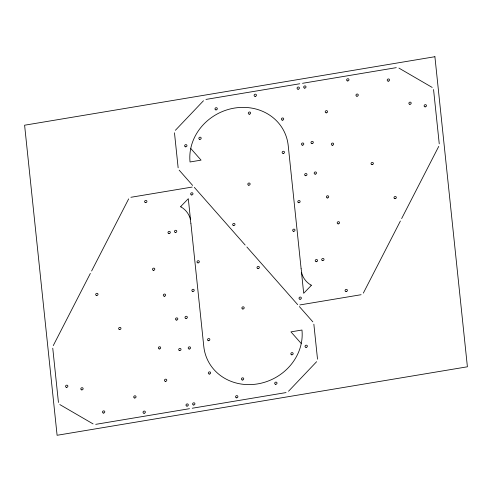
<?xml version="1.0" encoding="UTF-8"?>
<svg xmlns="http://www.w3.org/2000/svg" width="492" height="492" viewBox="0 0 492 492"><rect width="100%" height="100%" fill="white"/><g stroke="black" fill="none" stroke-linecap="round" stroke-linejoin="round"><path stroke-width="0.74" d="M53.259 345.612L90.362 273.411M91.604 270.994L128.664 198.897M363.336 293.103L400.396 221.006M401.638 218.589L438.741 146.388M175.373 130.306L203.491 100.731M288.509 391.269L316.627 361.694M205.957 99.421L299.745 83.763M302.5 83.308L396.281 67.65M130.897 197.286L192.169 187.058M299.831 304.942L361.103 294.714M95.719 424.35L189.5 408.692M192.255 408.237L286.043 392.579M398.938 68.105L432.185 87.435M180.97 206.941L180.558 206.702L188.307 198.707L190.453 219.211M311.03 285.059L311.442 285.298L303.693 293.293L301.547 272.789M59.815 404.565L93.062 423.895M190.871 148.602L201.056 160.134L190.041 161.973A50.233 45.418 -26.4 0 1 234.34 108.099A50.233 45.418 -26.4 0 1 288.214 145.583L301.092 268.491M179.168 170.152L192.636 185.435M194.328 187.36L245.151 245.041M246.849 246.959L297.672 304.64M299.364 306.565L312.832 321.848M301.129 343.398L290.944 331.866L301.959 330.027A50.233 45.418 -26.4 0 1 257.66 383.901A50.233 45.418 -26.4 0 1 203.786 346.417L190.908 223.509M301.75 272.802L301.104 268.589M190.25 219.198L190.896 223.411M433.557 89.544L439.245 143.812M313.853 324.173L317.524 359.203M174.475 132.797L178.147 167.827M52.755 348.188L58.443 402.456M311.005 285.096A23.948 21.654 -26.4 0 1 301.633 272.839M180.995 206.904A23.948 21.654 -26.4 0 1 190.367 219.161M434.903 56.715L24.6 125.208L57.097 435.285L467.4 366.792L434.903 56.715M197.993 262.9A1.199 1.082 -26.4 0 0 199.254 261.301A1.199 1.082 -26.4 0 0 197.237 261.184A1.199 1.082 -26.4 0 0 197.993 262.9M153.467 270.329A1.199 1.082 -26.4 0 0 154.722 268.73A1.199 1.082 -26.4 0 0 152.704 268.614A1.199 1.082 -26.4 0 0 153.467 270.329M338.201 223.878A1.199 1.082 -26.4 0 0 339.455 222.279A1.199 1.082 -26.4 0 0 337.438 222.163A1.199 1.082 -26.4 0 0 338.201 223.878M293.675 231.314A1.199 1.082 -26.4 0 0 294.929 229.715A1.199 1.082 -26.4 0 0 292.912 229.598A1.199 1.082 -26.4 0 0 293.675 231.314M425.119 106.856A1.199 1.082 -26.4 0 0 426.379 105.257A1.199 1.082 -26.4 0 0 424.362 105.14A1.199 1.082 -26.4 0 0 425.119 106.856M409.867 104.316A1.199 1.082 -26.4 0 0 411.121 102.723A1.199 1.082 -26.4 0 0 409.11 102.607A1.199 1.082 -26.4 0 0 409.867 104.316M388.219 81.149A1.199 1.082 -26.4 0 0 389.473 79.55A1.199 1.082 -26.4 0 0 387.456 79.433A1.199 1.082 -26.4 0 0 388.219 81.149M356.952 96.211A1.199 1.082 -26.4 0 0 358.207 94.612A1.199 1.082 -26.4 0 0 356.196 94.501A1.199 1.082 -26.4 0 0 356.952 96.211M347.641 80.934A1.199 1.082 -26.4 0 0 348.896 79.335A1.199 1.082 -26.4 0 0 346.878 79.218A1.199 1.082 -26.4 0 0 347.641 80.934M326.214 112.84A1.199 1.082 -26.4 0 0 327.475 111.241A1.199 1.082 -26.4 0 0 325.458 111.124A1.199 1.082 -26.4 0 0 326.214 112.84M304.683 88.105A1.199 1.082 -26.4 0 0 305.938 86.506A1.199 1.082 -26.4 0 0 303.921 86.389A1.199 1.082 -26.4 0 0 304.683 88.105M298.072 89.212A1.199 1.082 -26.4 0 0 299.327 87.613A1.199 1.082 -26.4 0 0 297.309 87.496A1.199 1.082 -26.4 0 0 298.072 89.212M282.377 120.159A1.199 1.082 -26.4 0 0 283.632 118.56A1.199 1.082 -26.4 0 0 281.615 118.443A1.199 1.082 -26.4 0 0 282.377 120.159M255.114 96.383A1.199 1.082 -26.4 0 0 256.369 94.784A1.199 1.082 -26.4 0 0 254.352 94.667A1.199 1.082 -26.4 0 0 255.114 96.383M249.272 114.187A1.199 1.082 -26.4 0 0 250.526 112.588A1.199 1.082 -26.4 0 0 248.509 112.477A1.199 1.082 -26.4 0 0 249.272 114.187M215.976 109.9A1.199 1.082 -26.4 0 0 217.236 108.301A1.199 1.082 -26.4 0 0 215.219 108.185A1.199 1.082 -26.4 0 0 215.976 109.9M199.844 139.377A1.199 1.082 -26.4 0 0 201.099 137.778A1.199 1.082 -26.4 0 0 199.082 137.668A1.199 1.082 -26.4 0 0 199.844 139.377M185.638 146.837A1.199 1.082 -26.4 0 0 186.892 145.238A1.199 1.082 -26.4 0 0 184.875 145.122A1.199 1.082 -26.4 0 0 185.638 146.837M145.601 202.642A1.199 1.082 -26.4 0 0 146.856 201.043A1.199 1.082 -26.4 0 0 144.839 200.927A1.199 1.082 -26.4 0 0 145.601 202.642M283.152 153.467A1.199 1.082 -26.4 0 0 284.407 151.868A1.199 1.082 -26.4 0 0 282.396 151.751A1.199 1.082 -26.4 0 0 283.152 153.467M302.457 145.171A1.199 1.082 -26.4 0 0 303.712 143.572A1.199 1.082 -26.4 0 0 301.694 143.455A1.199 1.082 -26.4 0 0 302.457 145.171M311.977 143.578A1.199 1.082 -26.4 0 0 313.232 141.979A1.199 1.082 -26.4 0 0 311.215 141.868A1.199 1.082 -26.4 0 0 311.977 143.578M332.328 145.257A1.199 1.082 -26.4 0 0 333.582 143.658A1.199 1.082 -26.4 0 0 331.565 143.541A1.199 1.082 -26.4 0 0 332.328 145.257M372.032 164.629A1.199 1.082 -26.4 0 0 373.287 163.03A1.199 1.082 -26.4 0 0 371.269 162.913A1.199 1.082 -26.4 0 0 372.032 164.629M315.181 174.137A1.199 1.082 -26.4 0 0 316.436 172.538A1.199 1.082 -26.4 0 0 314.419 172.421A1.199 1.082 -26.4 0 0 315.181 174.137M305.661 175.724A1.199 1.082 -26.4 0 0 306.916 174.125A1.199 1.082 -26.4 0 0 304.899 174.008A1.199 1.082 -26.4 0 0 305.661 175.724M248.804 185.201A1.199 1.082 -26.4 0 0 250.059 183.602A1.199 1.082 -26.4 0 0 248.042 183.485A1.199 1.082 -26.4 0 0 248.804 185.201M191.646 194.955A1.199 1.082 -26.4 0 0 192.901 193.356A1.199 1.082 -26.4 0 0 190.884 193.239A1.199 1.082 -26.4 0 0 191.646 194.955M168.977 233.565A1.199 1.082 -26.4 0 0 170.232 231.966A1.199 1.082 -26.4 0 0 168.221 231.855A1.199 1.082 -26.4 0 0 168.977 233.565M175.447 232.488A1.199 1.082 -26.4 0 0 176.702 230.889A1.199 1.082 -26.4 0 0 174.685 230.773A1.199 1.082 -26.4 0 0 175.447 232.488M233.651 225.619A1.199 1.082 -26.4 0 0 234.912 224.026A1.199 1.082 -26.4 0 0 232.894 223.909A1.199 1.082 -26.4 0 0 233.651 225.619M298.785 202.729A1.199 1.082 -26.4 0 0 300.04 201.13A1.199 1.082 -26.4 0 0 298.023 201.013A1.199 1.082 -26.4 0 0 298.785 202.729M327.377 197.956A1.199 1.082 -26.4 0 0 328.638 196.357A1.199 1.082 -26.4 0 0 326.62 196.24A1.199 1.082 -26.4 0 0 327.377 197.956M394.99 198.688A1.199 1.082 -26.4 0 0 396.244 197.089A1.199 1.082 -26.4 0 0 394.227 196.978A1.199 1.082 -26.4 0 0 394.99 198.688M346.067 291.565A1.199 1.082 -26.4 0 0 347.321 289.966A1.199 1.082 -26.4 0 0 345.304 289.856A1.199 1.082 -26.4 0 0 346.067 291.565M322.691 260.643A1.199 1.082 -26.4 0 0 323.945 259.044A1.199 1.082 -26.4 0 0 321.928 258.927A1.199 1.082 -26.4 0 0 322.691 260.643M316.227 261.719A1.199 1.082 -26.4 0 0 317.481 260.12A1.199 1.082 -26.4 0 0 315.464 260.004A1.199 1.082 -26.4 0 0 316.227 261.719M258.017 268.589A1.199 1.082 -26.4 0 0 259.272 266.99A1.199 1.082 -26.4 0 0 257.255 266.873A1.199 1.082 -26.4 0 0 258.017 268.589M242.863 309.007A1.199 1.082 -26.4 0 0 244.118 307.408A1.199 1.082 -26.4 0 0 242.107 307.297A1.199 1.082 -26.4 0 0 242.863 309.007M300.022 299.253A1.199 1.082 -26.4 0 0 301.276 297.654A1.199 1.082 -26.4 0 0 299.265 297.537A1.199 1.082 -26.4 0 0 300.022 299.253M306.03 347.37A1.199 1.082 -26.4 0 0 307.285 345.771A1.199 1.082 -26.4 0 0 305.274 345.661A1.199 1.082 -26.4 0 0 306.03 347.37M291.824 354.83A1.199 1.082 -26.4 0 0 293.084 353.231A1.199 1.082 -26.4 0 0 291.067 353.115A1.199 1.082 -26.4 0 0 291.824 354.83M275.692 384.307A1.199 1.082 -26.4 0 0 276.947 382.708A1.199 1.082 -26.4 0 0 274.93 382.591A1.199 1.082 -26.4 0 0 275.692 384.307M242.402 380.021A1.199 1.082 -26.4 0 0 243.657 378.422A1.199 1.082 -26.4 0 0 241.64 378.305A1.199 1.082 -26.4 0 0 242.402 380.021M236.554 397.831A1.199 1.082 -26.4 0 0 237.808 396.232A1.199 1.082 -26.4 0 0 235.797 396.115A1.199 1.082 -26.4 0 0 236.554 397.831M209.297 374.049A1.199 1.082 -26.4 0 0 210.551 372.45A1.199 1.082 -26.4 0 0 208.534 372.333A1.199 1.082 -26.4 0 0 209.297 374.049M208.516 340.741A1.199 1.082 -26.4 0 0 209.77 339.142A1.199 1.082 -26.4 0 0 207.753 339.031A1.199 1.082 -26.4 0 0 208.516 340.741M192.876 291.473A1.199 1.082 -26.4 0 0 194.131 289.88A1.199 1.082 -26.4 0 0 192.114 289.763A1.199 1.082 -26.4 0 0 192.876 291.473M164.297 296.245A1.199 1.082 -26.4 0 0 165.552 294.647A1.199 1.082 -26.4 0 0 163.535 294.53A1.199 1.082 -26.4 0 0 164.297 296.245M176.493 320.071A1.199 1.082 -26.4 0 0 177.747 318.472A1.199 1.082 -26.4 0 0 175.73 318.361A1.199 1.082 -26.4 0 0 176.493 320.071M186.013 318.484A1.199 1.082 -26.4 0 0 187.267 316.885A1.199 1.082 -26.4 0 0 185.25 316.768A1.199 1.082 -26.4 0 0 186.013 318.484M179.691 350.612A1.199 1.082 -26.4 0 0 180.945 349.012A1.199 1.082 -26.4 0 0 178.928 348.896A1.199 1.082 -26.4 0 0 179.691 350.612M189.211 349.019A1.199 1.082 -26.4 0 0 190.465 347.42A1.199 1.082 -26.4 0 0 188.448 347.303A1.199 1.082 -26.4 0 0 189.211 349.019M193.596 405.002A1.199 1.082 -26.4 0 0 194.857 403.403A1.199 1.082 -26.4 0 0 192.839 403.286A1.199 1.082 -26.4 0 0 193.596 405.002M186.985 406.103A1.199 1.082 -26.4 0 0 188.239 404.504A1.199 1.082 -26.4 0 0 186.228 404.387A1.199 1.082 -26.4 0 0 186.985 406.103M159.347 348.951A1.199 1.082 -26.4 0 0 160.601 347.352A1.199 1.082 -26.4 0 0 158.584 347.235A1.199 1.082 -26.4 0 0 159.347 348.951M165.453 381.368A1.199 1.082 -26.4 0 0 166.708 379.769A1.199 1.082 -26.4 0 0 164.691 379.652A1.199 1.082 -26.4 0 0 165.453 381.368M96.684 295.52A1.199 1.082 -26.4 0 0 97.939 293.921A1.199 1.082 -26.4 0 0 95.922 293.804A1.199 1.082 -26.4 0 0 96.684 295.52M119.642 329.578A1.199 1.082 -26.4 0 0 120.897 327.979A1.199 1.082 -26.4 0 0 118.88 327.863A1.199 1.082 -26.4 0 0 119.642 329.578M144.027 413.274A1.199 1.082 -26.4 0 0 145.288 411.675A1.199 1.082 -26.4 0 0 143.27 411.558A1.199 1.082 -26.4 0 0 144.027 413.274M134.716 397.997A1.199 1.082 -26.4 0 0 135.97 396.398A1.199 1.082 -26.4 0 0 133.953 396.281A1.199 1.082 -26.4 0 0 134.716 397.997M103.455 413.059A1.199 1.082 -26.4 0 0 104.71 411.46A1.199 1.082 -26.4 0 0 102.693 411.349A1.199 1.082 -26.4 0 0 103.455 413.059M81.801 389.892A1.199 1.082 -26.4 0 0 83.056 388.293A1.199 1.082 -26.4 0 0 81.039 388.176A1.199 1.082 -26.4 0 0 81.801 389.892M66.549 387.352A1.199 1.082 -26.4 0 0 67.804 385.753A1.199 1.082 -26.4 0 0 65.787 385.636A1.199 1.082 -26.4 0 0 66.549 387.352"/></g></svg>
